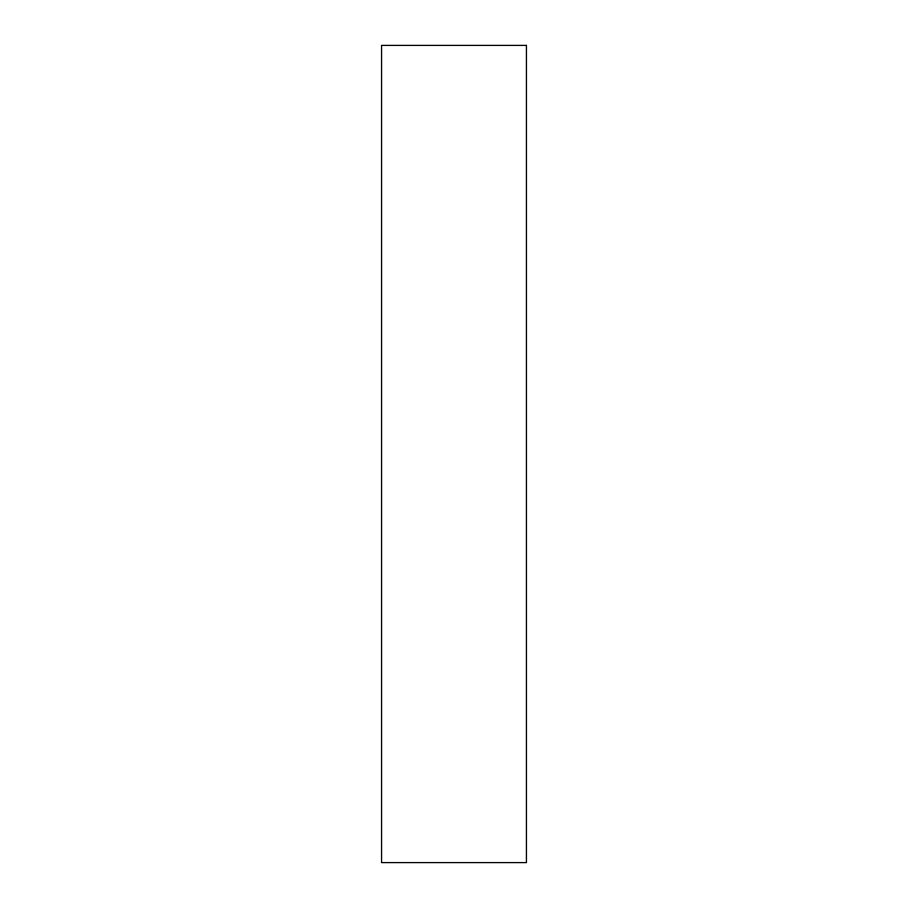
<?xml version="1.0" encoding="UTF-8"?>
<svg xmlns="http://www.w3.org/2000/svg" width="908" height="908" viewBox="0 0 908 908"><rect width="100%" height="100%" fill="white"/><g stroke="black" fill="none" stroke-linecap="round" stroke-linejoin="round"><path stroke-width="1.36" d="M526.436 45.4L381.564 45.4L381.564 862.6L526.436 862.6L526.436 45.4"/></g></svg>
